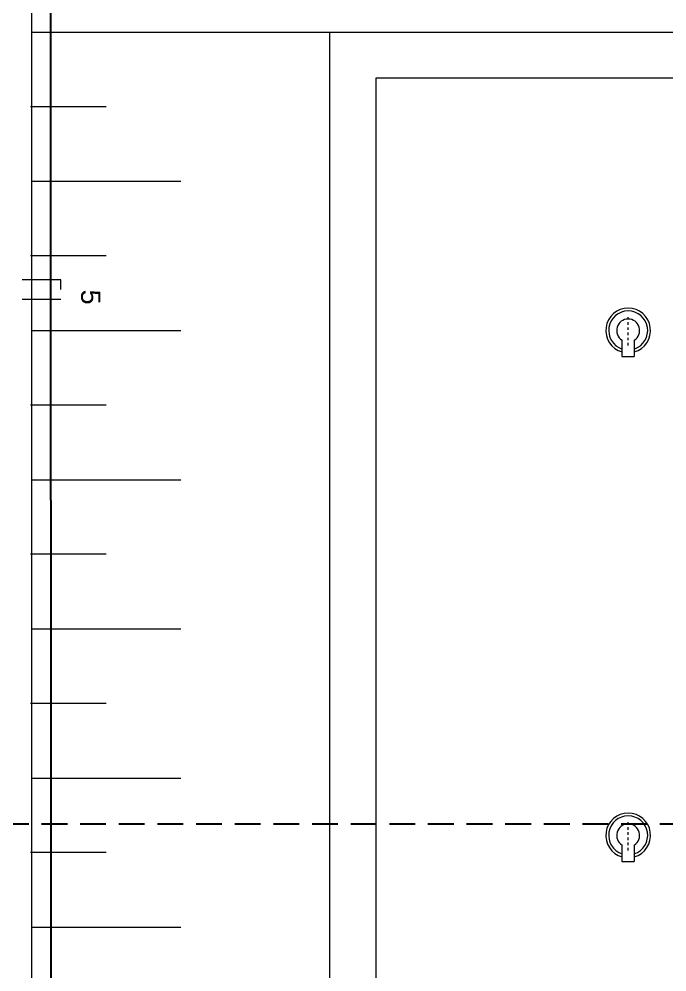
# Model space of a CAD drawing. Header units: millimetres. Extents: x 100 to 940, y 100 to 694.
# Drawn here: x 219.49 to 244.64, y 494.67 to 531.65 of the extents above; entities that cross this region are included whole.
import ezdxf

# ---------------------------------------------------------------- set-up
doc = ezdxf.new("R2010")
doc.units = ezdxf.units.MM
doc.linetypes.add('DASHED', pattern=[0.75, 0.5, -0.25])
doc.linetypes.add('SGC_DASHDOT', pattern=[1, 0.5, -0.25, 0, -0.25])
for name, color, linetype, lineweight in [('COTAS', 5, 'Continuous', 5), ('PAREDE', 7, 'Continuous', 9), ('SGC-Conexoes (Linhas Externas)', 6, 'Continuous', 9), ('SGC-EIXOS', 9, 'SGC_DASHDOT', 9)]:
    doc.layers.add(name, color=color, linetype=linetype, lineweight=lineweight)
doc.styles.get("Standard").update_dxf_attribs({"font": 'arial.ttf'})

# ---------------------------------------------------------------- blocks, each defined once
blk = doc.blocks.new('BB-2-GA01-N0-D0-S0', base_point=(95383.7, 227116.1))
at = {"layer": 'SGC-Conexoes (Linhas Externas)'}
for p, q in [((95270.7, 227143), (95270.7, 227089.3)), ((95341.5, 227143), (95270.7, 227143)), ((95341.5, 227089.3), (95270.7, 227089.3))]:
    blk.add_line(p, q, dxfattribs=at)
for radius, start, end in [(97.4, 196, 164), (85, 198.4081, 161.5919), (50, 212.4682, 147.5318)]:
    blk.add_arc((95383.7, 227116.1), radius, start, end, dxfattribs=at)
at = {"layer": 'SGC-EIXOS'}
blk.add_line((95318.7, 227116.1), (95448.7, 227116.1), dxfattribs=at)

msp = doc.modelspace()

# ---------------------------------------------------------------- linework, layer by layer
at = {"color": 5}
msp.add_line((220.75, 460.615), (220.729, 532.171), dxfattribs=at)
at = {"color": 5, "lineweight": 15}
for p, q in [((221.109, 521.523), (219.609, 521.523)), ((221.109, 521.148), (221.109, 521.523)), ((219.609, 520.773), (221.109, 520.773))]:
    msp.add_line(p, q, dxfattribs=at)
at = {"color": 1, "linetype": 'DASHED', "ltscale": 2}
msp.add_line((206.864, 500.413), (414.104, 500.413), dxfattribs=at)
at = {"layer": 'PAREDE'}
for p, q in [((219.979, 458.109), (219.979, 555.952)), ((219.979, 531.14), (231.557, 531.14)), ((231.557, 469.687), (231.557, 531.14)), ((231.557, 531.14), (380.392, 531.14)), ((331.307, 529.359), (233.339, 529.359)), ((233.339, 529.359), (233.339, 471.468)), ((222.874, 528.245), (219.935, 528.245)), ((219.979, 525.351), (225.768, 525.351)), ((219.979, 525.351), (225.768, 525.351)), ((222.874, 522.456), (219.935, 522.456)), ((219.979, 519.562), (225.768, 519.562)), ((219.979, 519.562), (225.768, 519.562)), ((222.874, 516.667), (219.935, 516.667)), ((219.979, 513.773), (225.768, 513.773)), ((219.979, 513.773), (225.768, 513.773)), ((222.874, 510.878), (219.935, 510.878)), ((219.979, 507.984), (225.768, 507.984)), ((219.979, 507.984), (225.768, 507.984)), ((222.874, 505.089), (219.935, 505.089)), ((219.979, 502.195), (225.768, 502.195)), ((219.979, 502.195), (225.768, 502.195)), ((222.874, 499.3), (219.935, 499.3)), ((219.979, 496.405), (225.768, 496.405)), ((219.979, 496.405), (225.768, 496.405))]:
    msp.add_line(p, q, dxfattribs=at)

# ---------------------------------------------------------------- block references
at = {"layer": 'SGC-Conexoes (Linhas Externas)', "xscale": 0.008906250000000001, "yscale": 0.008906250000000001, "zscale": 0.008906250000000001, "rotation": 90}
for p in [(243.135, 519.562), (243.135, 499.968)]:
    msp.add_blockref('BB-2-GA01-N0-D0-S0', p, dxfattribs=at)

# ---------------------------------------------------------------- texts
at = {"layer": 'COTAS', "color": 5, "lineweight": 15, "insert": (222.648, 521.148), "char_height": 0.75, "attachment_point": 1, "rotation": 270}
msp.add_mtext_dynamic_manual_height_columns('5', width=1385.51337, gutter_width=0.75, heights=[0], dxfattribs=at)

doc.saveas('drawing.dxf')
